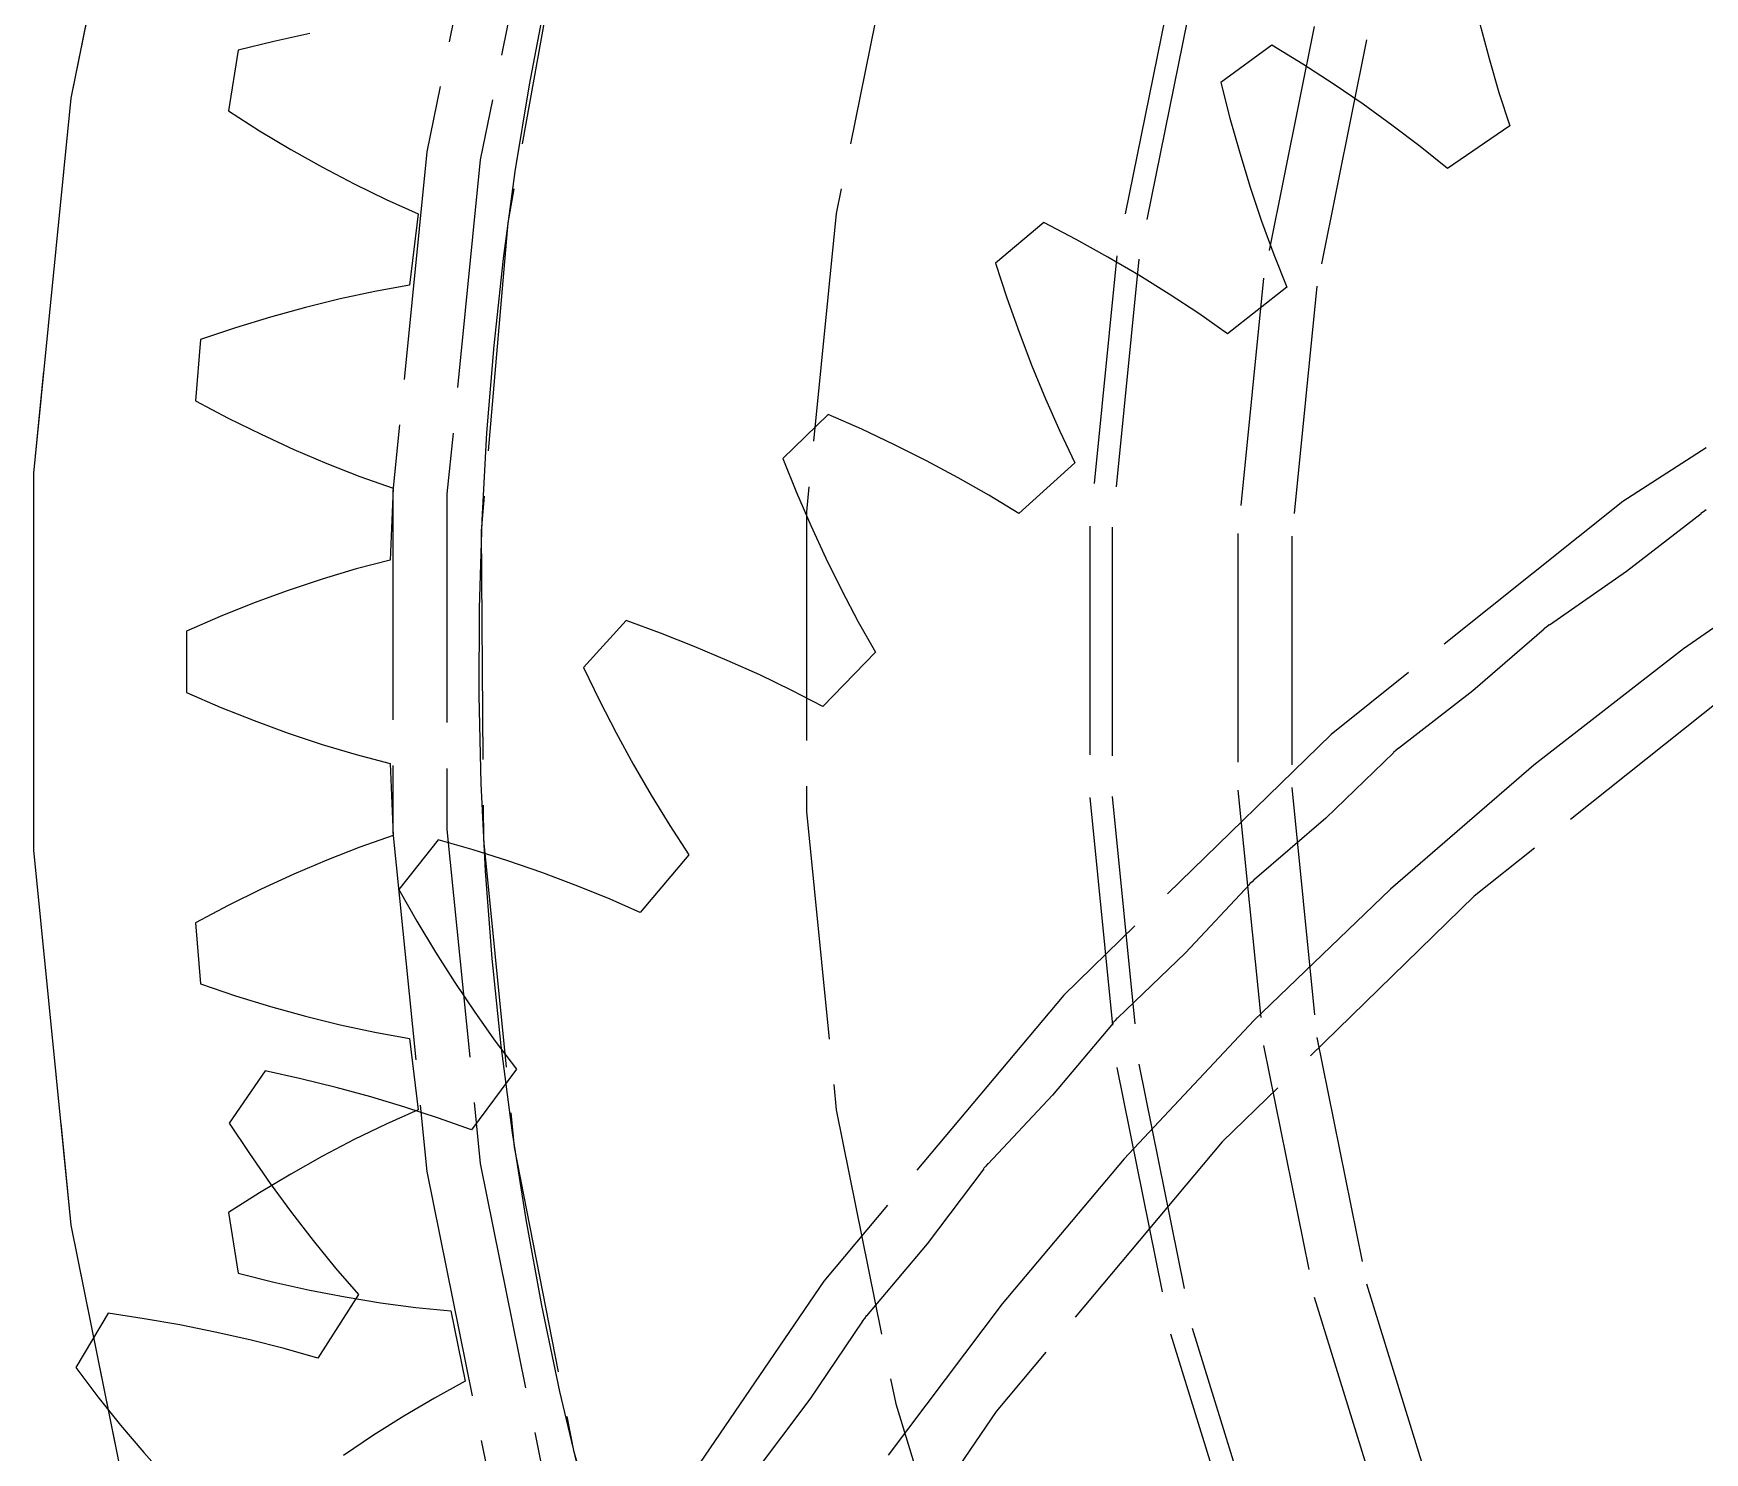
# Model space of a CAD drawing. Header units: millimetres. Extents: x -9 to 243, y -53 to 196.
# Drawn here: x 4.28 to 13.56, y 141.31 to 149.19 of the extents above; entities that cross this region are included whole.
import ezdxf

# ---------------------------------------------------------------- set-up
doc = ezdxf.new("R2010")
doc.units = ezdxf.units.MM
doc.linetypes.add('DASHED', pattern=[1.524, 1.27, -0.254])
doc.layers.add('HIDDEN', color=8, linetype='DASHED')
doc.layers.add('VISIBLE', color=7, linetype='CONTINUOUS')

msp = doc.modelspace()

# ---------------------------------------------------------------- linework, layer by layer
at = {"layer": 'HIDDEN'}
for points in [[(14.75, 163.88653), (12.99138, 162.7507), (11.3546, 161.44541), (9.85591, 159.98363), (8.51022, 158.37989), (7.33089, 156.65014), (6.32965, 154.81156), (5.51645, 152.88242), (4.89938, 150.88191), (4.48455, 148.82989), (4.2761, 146.74676), (4.2761, 144.65324), (4.48455, 142.57011), (4.89938, 140.51809), (5.51645, 138.51758), (6.32965, 136.58844), (7.33089, 134.74986), (8.51022, 133.02011), (9.85591, 131.41637), (11.3546, 129.95459), (12.99138, 128.6493), (14.75, 127.51347)], [(14.75, 163.88653), (12.99138, 162.7507), (11.3546, 161.44541), (9.85591, 159.98363), (8.51022, 158.37989), (7.33089, 156.65014), (6.32965, 154.81156), (5.51645, 152.88242), (4.89938, 150.88191), (4.48455, 148.82989), (4.2761, 146.74676), (4.2761, 144.65324), (4.48455, 142.57011), (4.89938, 140.51809), (5.51645, 138.51758), (6.32965, 136.58844), (7.33089, 134.74986), (8.51022, 133.02011), (9.85591, 131.41637), (11.3546, 129.95459), (12.99138, 128.6493), (14.75, 127.51347)], [(14.75, 163.88653), (12.99138, 162.7507), (11.3546, 161.44541), (9.85591, 159.98363), (8.51022, 158.37989), (7.33089, 156.65014), (6.32965, 154.81156), (5.51645, 152.88242), (4.89938, 150.88191), (4.48455, 148.82989), (4.2761, 146.74676), (4.2761, 144.65324), (4.48455, 142.57011), (4.89938, 140.51809), (5.51645, 138.51758), (6.32965, 136.58844), (7.33089, 134.74986), (8.51022, 133.02011), (9.85591, 131.41637), (11.3546, 129.95459), (12.99138, 128.6493), (14.75, 127.51347)], [(14.75, 163.88653), (12.99138, 162.7507), (11.3546, 161.44541), (9.85591, 159.98363), (8.51022, 158.37989), (7.33089, 156.65014), (6.32965, 154.81156), (5.51645, 152.88242), (4.89938, 150.88191), (4.48455, 148.82989), (4.2761, 146.74676), (4.2761, 144.65324), (4.48455, 142.57011), (4.89938, 140.51809), (5.51645, 138.51758), (6.32965, 136.58844), (7.33089, 134.74986), (8.51022, 133.02011), (9.85591, 131.41637), (11.3546, 129.95459), (12.99138, 128.6493), (14.75, 127.51347)], [(14.75, 163.88653), (12.99138, 162.7507), (11.3546, 161.44541), (9.85591, 159.98363), (8.51022, 158.37989), (7.33089, 156.65014), (6.32965, 154.81156), (5.51645, 152.88242), (4.89938, 150.88191), (4.48455, 148.82989), (4.2761, 146.74676), (4.2761, 144.65324), (4.48455, 142.57011), (4.89938, 140.51809), (5.51645, 138.51758), (6.32965, 136.58844), (7.33089, 134.74986), (8.51022, 133.02011), (9.85591, 131.41637), (11.3546, 129.95459), (12.99138, 128.6493), (14.75, 127.51347)], [(14.15887, 161.12682), (12.67797, 159.94584), (11.32201, 158.62328), (10.10448, 157.17228), (9.03747, 155.60727), (8.13159, 153.94379), (7.39584, 152.19838), (6.83753, 150.38839), (6.46221, 148.5318), (6.27362, 146.64707), (6.27362, 144.75293), (6.46221, 142.8682), (6.83753, 141.01161), (7.39584, 139.20162), (8.13159, 137.45621), (9.03747, 135.79273), (10.10448, 134.22772), (11.32201, 132.77672), (12.67797, 131.45416), (14.15887, 130.27318)], [(14.15887, 161.12682), (12.67797, 159.94584), (11.32201, 158.62328), (10.10448, 157.17228), (9.03747, 155.60727), (8.13159, 153.94379), (7.39584, 152.19838), (6.83753, 150.38839), (6.46221, 148.5318), (6.27362, 146.64707), (6.27362, 144.75293), (6.46221, 142.8682), (6.83753, 141.01161), (7.39584, 139.20162), (8.13159, 137.45621), (9.03747, 135.79273), (10.10448, 134.22772), (11.32201, 132.77672), (12.67797, 131.45416), (14.15887, 130.27318)], [(14.75379, 160.93416), (13.38704, 159.89578), (12.1224, 158.73519), (10.97078, 157.46239), (9.94208, 156.08833), (9.04515, 154.62485), (8.28773, 153.08453), (7.67632, 151.48065), (7.2162, 149.827), (6.91133, 148.13783), (6.76432, 146.42767), (6.77644, 144.71125), (6.9476, 143.00333), (7.27631, 141.31864), (7.75974, 139.67165), (8.39375, 138.07657), (9.17286, 136.54711), (10.09037, 135.09644), (11.13838, 133.73705), (12.30787, 132.48065), (13.58877, 131.33805)], [(14.33399, 160.88324), (12.87647, 159.72091), (11.54193, 158.41923), (10.34362, 156.99114), (9.29346, 155.45084), (8.40188, 153.81363), (7.67775, 152.09578), (7.12825, 150.31436), (6.75886, 148.48709), (6.57325, 146.63212), (6.57325, 144.76788), (6.75886, 142.91291), (7.12825, 141.08564), (7.67775, 139.30422), (8.40188, 137.58637), (9.29346, 135.94916), (10.34362, 134.40886), (11.54193, 132.98077), (12.87647, 131.67909), (14.33399, 130.51676)], [(14.33399, 160.88324), (12.87647, 159.72091), (11.54193, 158.41923), (10.34362, 156.99114), (9.29346, 155.45084), (8.40188, 153.81363), (7.67775, 152.09578), (7.12825, 150.31436), (6.75886, 148.48709), (6.57325, 146.63212), (6.57325, 144.76788), (6.75886, 142.91291), (7.12825, 141.08564), (7.67775, 139.30422), (8.40188, 137.58637), (9.29346, 135.94916), (10.34362, 134.40886), (11.54193, 132.98077), (12.87647, 131.67909), (14.33399, 130.51676)], [(14.33399, 160.88324), (12.87647, 159.72091), (11.54193, 158.41923), (10.34362, 156.99114), (9.29346, 155.45084), (8.40188, 153.81363), (7.67775, 152.09578), (7.12825, 150.31436), (6.75886, 148.48709), (6.57325, 146.63212), (6.57325, 144.76788), (6.75886, 142.91291), (7.12825, 141.08564), (7.67775, 139.30422), (8.40188, 137.58637), (9.29346, 135.94916), (10.34362, 134.40886), (11.54193, 132.98077), (12.87647, 131.67909), (14.33399, 130.51676)], [(14.33399, 160.88324), (12.87647, 159.72091), (11.54193, 158.41923), (10.34362, 156.99114), (9.29346, 155.45084), (8.40188, 153.81363), (7.67775, 152.09578), (7.12825, 150.31436), (6.75886, 148.48709), (6.57325, 146.63212), (6.57325, 144.76788), (6.75886, 142.91291), (7.12825, 141.08564), (7.67775, 139.30422), (8.40188, 137.58637), (9.29346, 135.94916), (10.34362, 134.40886), (11.54193, 132.98077), (12.87647, 131.67909), (14.33399, 130.51676)], [(14.19985, 158.22135), (13.00803, 157.05888), (11.93789, 155.78353), (11.00004, 154.40797), (10.20382, 152.94586), (9.55713, 151.41174), (9.06641, 149.82085), (8.73653, 148.18901), (8.57076, 146.53243), (8.57076, 144.86757), (8.73653, 143.21099), (9.06641, 141.57915), (9.55713, 139.98826), (10.20382, 138.45414), (11.00004, 136.99203), (11.93789, 135.61647), (13.00803, 134.34112), (14.19985, 133.17865)], [(14.19985, 158.22135), (13.00803, 157.05888), (11.93789, 155.78353), (11.00004, 154.40797), (10.20382, 152.94586), (9.55713, 151.41174), (9.06641, 149.82085), (8.73653, 148.18901), (8.57076, 146.53243), (8.57076, 144.86757), (8.73653, 143.21099), (9.06641, 141.57915), (9.55713, 139.98826), (10.20382, 138.45414), (11.00004, 136.99203), (11.93789, 135.61647), (13.00803, 134.34112), (14.19985, 133.17865)], [(14.19985, 158.22135), (13.00803, 157.05888), (11.93789, 155.78353), (11.00004, 154.40797), (10.20382, 152.94586), (9.55713, 151.41174), (9.06641, 149.82085), (8.73653, 148.18901), (8.57076, 146.53243), (8.57076, 144.86757), (8.73653, 143.21099), (9.06641, 141.57915), (9.55713, 139.98826), (10.20382, 138.45414), (11.00004, 136.99203), (11.93789, 135.61647), (13.00803, 134.34112), (14.19985, 133.17865)], [(14.19985, 158.22135), (13.00803, 157.05888), (11.93789, 155.78353), (11.00004, 154.40797), (10.20382, 152.94586), (9.55713, 151.41174), (9.06641, 149.82085), (8.73653, 148.18901), (8.57076, 146.53243), (8.57076, 144.86757), (8.73653, 143.21099), (9.06641, 141.57915), (9.55713, 139.98826), (10.20382, 138.45414), (11.00004, 136.99203), (11.93789, 135.61647), (13.00803, 134.34112), (14.19985, 133.17865)], [(14.16313, 155.98711), (13.19396, 154.8321), (12.3446, 153.58632), (11.62351, 152.26217), (11.03784, 150.8728), (10.59342, 149.43202), (10.29466, 147.95415), (10.14454, 146.45388), (10.14454, 144.94612), (10.29466, 143.44585), (10.59342, 141.96798), (11.03784, 140.5272), (11.62351, 139.13783), (12.3446, 137.81368), (13.19396, 136.5679), (14.16313, 135.41289)], [(14.25422, 155.90259), (13.29301, 154.75707), (12.45064, 153.52153), (11.73547, 152.20826), (11.15461, 150.8303), (10.71384, 149.40136), (10.41754, 147.93563), (10.26865, 146.44769), (10.26865, 144.95231), (10.41754, 143.46437), (10.71384, 141.99864), (11.15461, 140.5697), (11.73547, 139.19174), (12.45064, 137.87847), (13.29301, 136.64293), (14.25422, 135.49741)], [(13.85101, 154.3344), (13.04794, 153.15652), (12.36615, 151.90454), (11.8124, 150.59089), (11.39219, 149.22863), (11.10972, 147.8313), (10.96778, 146.4128), (10.96778, 144.9872), (11.10972, 143.5687), (11.39219, 142.17137), (11.8124, 140.80911), (12.36615, 139.49546), (13.04794, 138.24348), (13.85101, 137.0656)], [(13.85101, 154.3344), (13.04794, 153.15652), (12.36615, 151.90454), (11.8124, 150.59089), (11.39219, 149.22863), (11.10972, 147.8313), (10.96778, 146.4128), (10.96778, 144.9872), (11.10972, 143.5687), (11.39219, 142.17137), (11.8124, 140.80911), (12.36615, 139.49546), (13.04794, 138.24348), (13.85101, 137.0656)], [(14.09014, 154.15326), (13.30393, 153.00009), (12.63644, 151.77437), (12.0943, 150.48828), (11.68292, 149.1546), (11.40637, 147.78659), (11.2674, 146.39784), (11.2674, 145.00216), (11.40637, 143.61341), (11.68292, 142.2454), (12.0943, 140.91172), (12.63644, 139.62563), (13.30393, 138.39991), (14.09014, 137.24674)], [(14.09014, 154.15326), (13.30393, 153.00009), (12.63644, 151.77437), (12.0943, 150.48828), (11.68292, 149.1546), (11.40637, 147.78659), (11.2674, 146.39784), (11.2674, 145.00216), (11.40637, 143.61341), (11.68292, 142.2454), (12.0943, 140.91172), (12.63644, 139.62563), (13.30393, 138.39991), (14.09014, 137.24674)], [(7.12017, 149.38231), (7.02953, 148.90379), (6.9515, 148.42306), (6.88616, 147.94043), (6.83355, 147.45625), (6.7937, 146.97086), (6.76664, 146.48458), (6.7524, 145.99776), (6.75097, 145.51074), (6.76236, 145.02385), (6.78657, 144.53742), (6.82357, 144.0518), (6.87334, 143.56732), (6.93585, 143.08432), (7.01105, 142.60313), (7.09889, 142.12409), (7.19931, 141.64753), (7.31224, 141.17378)], [(12.31241, 149.24316), (12.36261, 149.05142)], [(12.31241, 149.24316), (12.36261, 149.05142)], [(5.61258, 149.14612), (5.4137, 149.09658)], [(5.61258, 149.14612), (5.4137, 149.09658)], [(5.81081, 149.19007), (5.61258, 149.14612)], [(5.81081, 149.19007), (5.61258, 149.14612)], [(11.15555, 149.12541), (10.87259, 148.91692)], [(11.15555, 149.12541), (10.87259, 148.91692)], [(11.32841, 149.01902), (11.15555, 149.12541)], [(11.32841, 149.01902), (11.15555, 149.12541)], [(5.4137, 149.09658), (5.35896, 148.75975)], [(5.4137, 149.09658), (5.35896, 148.75975)], [(11.49748, 148.9096), (11.32841, 149.01902)], [(11.49748, 148.9096), (11.32841, 149.01902)], [(12.36261, 149.05142), (12.41755, 148.86265)], [(12.36261, 149.05142), (12.41755, 148.86265)], [(10.87259, 148.91692), (10.92298, 148.7203)], [(10.87259, 148.91692), (10.92298, 148.7203)], [(11.66257, 148.79707), (11.49748, 148.9096)], [(11.66257, 148.79707), (11.49748, 148.9096)], [(12.41755, 148.86265), (12.47754, 148.67709)], [(12.41755, 148.86265), (12.47754, 148.67709)], [(5.35896, 148.75975), (5.53192, 148.64977)], [(5.35896, 148.75975), (5.53192, 148.64977)], [(11.82346, 148.68132), (11.66257, 148.79707)], [(11.82346, 148.68132), (11.66257, 148.79707)], [(5.53192, 148.64977), (5.70603, 148.54531)], [(5.53192, 148.64977), (5.70603, 148.54531)], [(10.92298, 148.7203), (10.9774, 148.5264)], [(10.92298, 148.7203), (10.9774, 148.5264)], [(11.97987, 148.5622), (11.82346, 148.68132)], [(11.97987, 148.5622), (11.82346, 148.68132)], [(12.47754, 148.67709), (12.13147, 148.43952)], [(12.47754, 148.67709), (12.13147, 148.43952)], [(12.13147, 148.43952), (11.97987, 148.5622)], [(12.13147, 148.43952), (11.97987, 148.5622)], [(5.70603, 148.54531), (5.88127, 148.44661)], [(5.70603, 148.54531), (5.88127, 148.44661)], [(10.9774, 148.5264), (11.03596, 148.33539)], [(10.9774, 148.5264), (11.03596, 148.33539)], [(5.88127, 148.44661), (6.05763, 148.35398)], [(5.88127, 148.44661), (6.05763, 148.35398)], [(6.05763, 148.35398), (6.23509, 148.26779)], [(6.05763, 148.35398), (6.23509, 148.26779)], [(6.23509, 148.26779), (6.41368, 148.18857)], [(6.23509, 148.26779), (6.41368, 148.18857)], [(11.03596, 148.33539), (11.09885, 148.14743)], [(11.03596, 148.33539), (11.09885, 148.14743)], [(6.41368, 148.18857), (6.36547, 147.79157)], [(6.41368, 148.18857), (6.36547, 147.79157)], [(9.88955, 148.14062), (9.62115, 147.9137)], [(9.88955, 148.14062), (9.62115, 147.9137)], [(10.06913, 148.04602), (9.88955, 148.14062)], [(10.06913, 148.04602), (9.88955, 148.14062)], [(11.09885, 148.14743), (11.16628, 147.96274)], [(11.09885, 148.14743), (11.16628, 147.96274)], [(10.24513, 147.94814), (10.06913, 148.04602)], [(10.24513, 147.94814), (10.06913, 148.04602)], [(9.62115, 147.9137), (9.68456, 147.72088)], [(9.62115, 147.9137), (9.68456, 147.72088)], [(10.41737, 147.84688), (10.24513, 147.94814)], [(10.41737, 147.84688), (10.24513, 147.94814)], [(11.16628, 147.96274), (11.23854, 147.78161)], [(11.16628, 147.96274), (11.23854, 147.78161)], [(10.58563, 147.74214), (10.41737, 147.84688)], [(10.58563, 147.74214), (10.41737, 147.84688)], [(14.84897, 147.71512), (13.10693, 146.58999), (11.48557, 145.297), (10.00101, 143.849), (8.668, 142.26038), (7.49979, 140.54693), (6.50799, 138.72568), (5.70245, 136.81473), (5.09119, 134.83306), (4.68027, 132.80039), (4.47379, 130.7369), (4.47379, 128.6631), (4.68027, 126.59961), (5.09119, 124.56694)], [(14.84897, 147.71512), (13.10693, 146.58999), (11.48557, 145.297), (10.00101, 143.849), (8.668, 142.26038), (7.49979, 140.54693), (6.50799, 138.72568), (5.70245, 136.81473), (5.09119, 134.83306), (4.68027, 132.80039), (4.47379, 130.7369), (4.47379, 128.6631), (4.68027, 126.59961), (5.09119, 124.56694)], [(5.98019, 147.71618), (5.78679, 147.66844)], [(5.98019, 147.71618), (5.78679, 147.66844)], [(6.17312, 147.75739), (5.98019, 147.71618)], [(6.17312, 147.75739), (5.98019, 147.71618)], [(6.36547, 147.79157), (6.17312, 147.75739)], [(6.36547, 147.79157), (6.17312, 147.75739)], [(9.68456, 147.72088), (9.7518, 147.53106)], [(9.68456, 147.72088), (9.7518, 147.53106)], [(10.74965, 147.63373), (10.58563, 147.74214)], [(10.74965, 147.63373), (10.58563, 147.74214)], [(11.23854, 147.78161), (10.9091, 147.52145)], [(11.23854, 147.78161), (10.9091, 147.52145)], [(5.78679, 147.66844), (5.59302, 147.61455)], [(5.78679, 147.66844), (5.59302, 147.61455)], [(10.9091, 147.52145), (10.74965, 147.63373)], [(10.9091, 147.52145), (10.74965, 147.63373)], [(5.39896, 147.55479), (5.20471, 147.4894)], [(5.39896, 147.55479), (5.20471, 147.4894)], [(5.59302, 147.61455), (5.39896, 147.55479)], [(5.59302, 147.61455), (5.39896, 147.55479)], [(9.7518, 147.53106), (9.823, 147.34438)], [(9.7518, 147.53106), (9.823, 147.34438)], [(5.20471, 147.4894), (5.17725, 147.14926)], [(5.20471, 147.4894), (5.17725, 147.14926)], [(9.823, 147.34438), (9.8983, 147.16104)], [(9.823, 147.34438), (9.8983, 147.16104)], [(9.8983, 147.16104), (9.97791, 146.98127)], [(9.8983, 147.16104), (9.97791, 146.98127)], [(5.17725, 147.14926), (5.3585, 147.05356)], [(5.17725, 147.14926), (5.3585, 147.05356)], [(8.69215, 147.07348), (8.43951, 146.82914)], [(8.69215, 147.07348), (8.43951, 146.82914)], [(8.87765, 146.99108), (8.69215, 147.07348)], [(8.87765, 146.99108), (8.69215, 147.07348)], [(5.3585, 147.05356), (5.54045, 146.96345)], [(5.3585, 147.05356), (5.54045, 146.96345)], [(9.0598, 146.90517), (8.87765, 146.99108)], [(9.0598, 146.90517), (8.87765, 146.99108)], [(9.97791, 146.98127), (10.06211, 146.80537)], [(9.97791, 146.98127), (10.06211, 146.80537)], [(5.54045, 146.96345), (5.72307, 146.87917)], [(5.54045, 146.96345), (5.72307, 146.87917)], [(5.72307, 146.87917), (5.90631, 146.80103)], [(5.72307, 146.87917), (5.90631, 146.80103)], [(9.23841, 146.81565), (9.0598, 146.90517)], [(9.23841, 146.81565), (9.0598, 146.90517)], [(5.90631, 146.80103), (6.09013, 146.7294)], [(5.90631, 146.80103), (6.09013, 146.7294)], [(8.43951, 146.82914), (8.51566, 146.64098)], [(8.43951, 146.82914), (8.51566, 146.64098)], [(9.41329, 146.72237), (9.23841, 146.81565)], [(9.41329, 146.72237), (9.23841, 146.81565)], [(10.06211, 146.80537), (9.75078, 146.52379)], [(10.06211, 146.80537), (9.75078, 146.52379)], [(6.09013, 146.7294), (6.27451, 146.66481)], [(6.09013, 146.7294), (6.27451, 146.66481)], [(9.58419, 146.62517), (9.41329, 146.72237)], [(9.58419, 146.62517), (9.41329, 146.72237)], [(6.27451, 146.66481), (6.25841, 146.26522)], [(6.27451, 146.66481), (6.25841, 146.26522)], [(8.51566, 146.64098), (8.59543, 146.45607)], [(8.51566, 146.64098), (8.59543, 146.45607)], [(9.75078, 146.52379), (9.58419, 146.62517)], [(9.75078, 146.52379), (9.58419, 146.62517)], [(13.54038, 146.52215), (13.12729, 146.20155)], [(13.54038, 146.52215), (13.12729, 146.20155)], [(13.55488, 146.5334), (13.53936, 146.52379)], [(13.55488, 146.5334), (13.53936, 146.52379)], [(13.54038, 146.52215), (13.53936, 146.52379)], [(13.54038, 146.52215), (13.53936, 146.52379)], [(13.56929, 146.54459), (13.55488, 146.5334)], [(13.56929, 146.54459), (13.55488, 146.5334)], [(8.59543, 146.45607), (8.67894, 146.27457)], [(8.59543, 146.45607), (8.67894, 146.27457)], [(14.3078, 146.3723), (13.44316, 145.77158)], [(14.3078, 146.3723), (13.44316, 145.77158)], [(6.25841, 146.26522), (6.06943, 146.21567)], [(6.25841, 146.26522), (6.06943, 146.21567)], [(8.67894, 146.27457), (8.76632, 146.09667)], [(8.67894, 146.27457), (8.76632, 146.09667)], [(5.88044, 146.15906), (5.69151, 146.09592)], [(5.88044, 146.15906), (5.69151, 146.09592)], [(6.06943, 146.21567), (5.88044, 146.15906)], [(6.06943, 146.21567), (5.88044, 146.15906)], [(13.12729, 146.20155), (12.69786, 145.9032)], [(13.12729, 146.20155), (12.69786, 145.9032)], [(5.69151, 146.09592), (5.5027, 146.02661)], [(5.69151, 146.09592), (5.5027, 146.02661)], [(8.76632, 146.09667), (8.85776, 145.92262)], [(8.76632, 146.09667), (8.85776, 145.92262)], [(5.31409, 145.95143), (5.12572, 145.87062)], [(5.31409, 145.95143), (5.12572, 145.87062)], [(5.5027, 146.02661), (5.31409, 145.95143)], [(5.5027, 146.02661), (5.31409, 145.95143)], [(5.12572, 145.87062), (5.12572, 145.52938)], [(5.12572, 145.87062), (5.12572, 145.52938)], [(7.56871, 145.92874), (7.33295, 145.66807)], [(7.56871, 145.92874), (7.33295, 145.66807)], [(7.7593, 145.85891), (7.56871, 145.92874)], [(7.7593, 145.85891), (7.56871, 145.92874)], [(7.94677, 145.78537), (7.7593, 145.85891)], [(7.94677, 145.78537), (7.7593, 145.85891)], [(8.85776, 145.92262), (8.95351, 145.75273)], [(8.85776, 145.92262), (8.95351, 145.75273)], [(12.6689, 145.88073), (12.27331, 145.53877)], [(12.6689, 145.88073), (12.27331, 145.53877)], [(12.68279, 145.89273), (12.6678, 145.88231)], [(12.68279, 145.89273), (12.6678, 145.88231)], [(12.6689, 145.88073), (12.6678, 145.88231)], [(12.6689, 145.88073), (12.6678, 145.88231)], [(12.69659, 145.90466), (12.68279, 145.89273)], [(12.69659, 145.90466), (12.68279, 145.89273)], [(12.69786, 145.9032), (12.69659, 145.90466)], [(12.69786, 145.9032), (12.69659, 145.90466)], [(8.13097, 145.70797), (7.94677, 145.78537)], [(8.13097, 145.70797), (7.94677, 145.78537)], [(13.44316, 145.77158), (12.61143, 145.12608)], [(13.44316, 145.77158), (12.61143, 145.12608)], [(7.33295, 145.66807), (7.42149, 145.48542)], [(7.33295, 145.66807), (7.42149, 145.48542)], [(8.31169, 145.62658), (8.13097, 145.70797)], [(8.31169, 145.62658), (8.13097, 145.70797)], [(8.95351, 145.75273), (8.66169, 145.45099)], [(8.95351, 145.75273), (8.66169, 145.45099)], [(13.80742, 145.61566), (12.27959, 144.39726), (10.88067, 143.03279), (9.62456, 141.53581), (8.52373, 139.92121), (7.58915, 138.20502), (6.83008, 136.4043), (6.25408, 134.53696), (5.86687, 132.62154), (5.6723, 130.67708), (5.6723, 128.72292), (5.86687, 126.77846), (6.25408, 124.86304), (6.83008, 122.9957)], [(13.80742, 145.61566), (12.27959, 144.39726), (10.88067, 143.03279), (9.62456, 141.53581), (8.52373, 139.92121), (7.58915, 138.20502), (6.83008, 136.4043), (6.25408, 134.53696), (5.86687, 132.62154), (5.6723, 130.67708), (5.6723, 128.72292), (5.86687, 126.77846), (6.25408, 124.86304), (6.83008, 122.9957)], [(8.4887, 145.54101), (8.31169, 145.62658)], [(8.4887, 145.54101), (8.31169, 145.62658)], [(5.12572, 145.52938), (5.31409, 145.44857)], [(5.12572, 145.52938), (5.31409, 145.44857)], [(7.42149, 145.48542), (7.51344, 145.30625)], [(7.42149, 145.48542), (7.51344, 145.30625)], [(8.66169, 145.45099), (8.4887, 145.54101)], [(8.66169, 145.45099), (8.4887, 145.54101)], [(12.27331, 145.53877), (11.86022, 145.21817)], [(12.27331, 145.53877), (11.86022, 145.21817)], [(5.31409, 145.44857), (5.5027, 145.37339)], [(5.31409, 145.44857), (5.5027, 145.37339)], [(5.5027, 145.37339), (5.69151, 145.30408)], [(5.5027, 145.37339), (5.69151, 145.30408)], [(5.69151, 145.30408), (5.88044, 145.24094)], [(5.69151, 145.30408), (5.88044, 145.24094)], [(7.51344, 145.30625), (7.60888, 145.13073)], [(7.51344, 145.30625), (7.60888, 145.13073)], [(5.88044, 145.24094), (6.06943, 145.18433)], [(5.88044, 145.24094), (6.06943, 145.18433)], [(11.84572, 145.20692), (11.83131, 145.19573)], [(11.84572, 145.20692), (11.83131, 145.19573)], [(11.85888, 145.21957), (11.84572, 145.20692)], [(11.85888, 145.21957), (11.84572, 145.20692)], [(11.86022, 145.21817), (11.85888, 145.21957)], [(11.86022, 145.21817), (11.85888, 145.21957)], [(6.06943, 145.18433), (6.25841, 145.13478)], [(6.06943, 145.18433), (6.25841, 145.13478)], [(6.25841, 145.13478), (6.27451, 144.73519)], [(6.25841, 145.13478), (6.27451, 144.73519)], [(7.60888, 145.13073), (7.70795, 144.95906)], [(7.60888, 145.13073), (7.70795, 144.95906)], [(11.83249, 145.1942), (11.4555, 144.83185)], [(11.83249, 145.1942), (11.4555, 144.83185)], [(12.61143, 145.12608), (11.81493, 144.43757)], [(12.61143, 145.12608), (11.81493, 144.43757)], [(11.83249, 145.1942), (11.83131, 145.19573)], [(11.83249, 145.1942), (11.83131, 145.19573)], [(7.70795, 144.95906), (7.81081, 144.79151)], [(7.70795, 144.95906), (7.81081, 144.79151)], [(11.4555, 144.83185), (11.0599, 144.4899)], [(11.4555, 144.83185), (11.0599, 144.4899)], [(7.81081, 144.79151), (7.9177, 144.6284)], [(7.81081, 144.79151), (7.9177, 144.6284)], [(6.09013, 144.6706), (5.90631, 144.59897)], [(6.09013, 144.6706), (5.90631, 144.59897)], [(6.27451, 144.73519), (6.09013, 144.6706)], [(6.27451, 144.73519), (6.09013, 144.6706)], [(6.52423, 144.71151), (6.30641, 144.43568)], [(6.52423, 144.71151), (6.30641, 144.43568)], [(6.71906, 144.65458), (6.52423, 144.71151)], [(6.71906, 144.65458), (6.52423, 144.71151)], [(6.91103, 144.59372), (6.71906, 144.65458)], [(6.91103, 144.59372), (6.71906, 144.65458)], [(5.90631, 144.59897), (5.72307, 144.52083)], [(5.90631, 144.59897), (5.72307, 144.52083)], [(7.09998, 144.5288), (6.91103, 144.59372)], [(7.09998, 144.5288), (6.91103, 144.59372)], [(7.9177, 144.6284), (7.64668, 144.30783)], [(7.9177, 144.6284), (7.64668, 144.30783)], [(5.72307, 144.52083), (5.54045, 144.43655)], [(5.72307, 144.52083), (5.54045, 144.43655)], [(7.28574, 144.45966), (7.09998, 144.5288)], [(7.28574, 144.45966), (7.09998, 144.5288)], [(11.03348, 144.4645), (10.67613, 144.08275)], [(11.03348, 144.4645), (10.67613, 144.08275)], [(11.04602, 144.4779), (11.03221, 144.46596)], [(11.04602, 144.4779), (11.03221, 144.46596)], [(11.03348, 144.4645), (11.03221, 144.46596)], [(11.03348, 144.4645), (11.03221, 144.46596)], [(11.05849, 144.49122), (11.04602, 144.4779)], [(11.05849, 144.49122), (11.04602, 144.4779)], [(11.0599, 144.4899), (11.05849, 144.49122)], [(11.0599, 144.4899), (11.05849, 144.49122)], [(5.54045, 144.43655), (5.3585, 144.34644)], [(5.54045, 144.43655), (5.3585, 144.34644)], [(6.30641, 144.43568), (6.40696, 144.25936)], [(6.30641, 144.43568), (6.40696, 144.25936)], [(7.46806, 144.3861), (7.28574, 144.45966)], [(7.46806, 144.3861), (7.28574, 144.45966)], [(7.64668, 144.30783), (7.46806, 144.3861)], [(7.64668, 144.30783), (7.46806, 144.3861)], [(11.81493, 144.43757), (11.05587, 143.708)], [(11.81493, 144.43757), (11.05587, 143.708)], [(5.3585, 144.34644), (5.17725, 144.25074)], [(5.3585, 144.34644), (5.17725, 144.25074)], [(5.17725, 144.25074), (5.20471, 143.9106)], [(5.17725, 144.25074), (5.20471, 143.9106)], [(6.40696, 144.25936), (6.51067, 144.08673)], [(6.40696, 144.25936), (6.51067, 144.08673)], [(6.51067, 144.08673), (6.61762, 143.91797)], [(6.51067, 144.08673), (6.61762, 143.91797)], [(10.67613, 144.08275), (10.29914, 143.7204)], [(10.67613, 144.08275), (10.29914, 143.7204)], [(5.20471, 143.9106), (5.39896, 143.84521)], [(5.20471, 143.9106), (5.39896, 143.84521)], [(6.61762, 143.91797), (6.72793, 143.75331)], [(6.61762, 143.91797), (6.72793, 143.75331)], [(5.39896, 143.84521), (5.59302, 143.78545)], [(5.39896, 143.84521), (5.59302, 143.78545)], [(5.59302, 143.78545), (5.78679, 143.73156)], [(5.59302, 143.78545), (5.78679, 143.73156)], [(5.78679, 143.73156), (5.98019, 143.68382)], [(5.78679, 143.73156), (5.98019, 143.68382)], [(6.72793, 143.75331), (6.84175, 143.593)], [(6.72793, 143.75331), (6.84175, 143.593)], [(10.29766, 143.72164), (10.28591, 143.70768)], [(10.29766, 143.72164), (10.28591, 143.70768)], [(10.29914, 143.7204), (10.29766, 143.72164)], [(10.29914, 143.7204), (10.29766, 143.72164)], [(5.98019, 143.68382), (6.17312, 143.64261)], [(5.98019, 143.68382), (6.17312, 143.64261)], [(6.17312, 143.64261), (6.36547, 143.60843)], [(6.17312, 143.64261), (6.36547, 143.60843)], [(10.27409, 143.69364), (9.93739, 143.29357)], [(10.27409, 143.69364), (9.93739, 143.29357)], [(10.28591, 143.70768), (10.27275, 143.69504)], [(10.28591, 143.70768), (10.27275, 143.69504)], [(10.27409, 143.69364), (10.27275, 143.69504)], [(10.27409, 143.69364), (10.27275, 143.69504)], [(11.05587, 143.708), (10.33637, 142.93937)], [(11.05587, 143.708), (10.33637, 142.93937)], [(6.36547, 143.60843), (6.41368, 143.21143)], [(6.36547, 143.60843), (6.41368, 143.21143)], [(6.84175, 143.593), (6.9593, 143.43739)], [(6.84175, 143.593), (6.9593, 143.43739)], [(5.56339, 143.42725), (5.36448, 143.13748)], [(5.56339, 143.42725), (5.36448, 143.13748)], [(5.76159, 143.38345), (5.56339, 143.42725)], [(5.76159, 143.38345), (5.56339, 143.42725)], [(5.95719, 143.33555), (5.76159, 143.38345)], [(5.95719, 143.33555), (5.76159, 143.38345)], [(6.9593, 143.43739), (6.7103, 143.09944)], [(6.9593, 143.43739), (6.7103, 143.09944)], [(6.15006, 143.2834), (5.95719, 143.33555)], [(6.15006, 143.2834), (5.95719, 143.33555)], [(6.34001, 143.22682), (6.15006, 143.2834)], [(6.34001, 143.22682), (6.15006, 143.2834)], [(9.93739, 143.29357), (9.58004, 142.91182)], [(9.93739, 143.29357), (9.58004, 142.91182)], [(6.41368, 143.21143), (6.23509, 143.13221)], [(6.41368, 143.21143), (6.23509, 143.13221)], [(6.52685, 143.16561), (6.34001, 143.22682)], [(6.52685, 143.16561), (6.34001, 143.22682)], [(6.7103, 143.09944), (6.52685, 143.16561)], [(6.7103, 143.09944), (6.52685, 143.16561)], [(5.36448, 143.13748), (5.47658, 142.96827)], [(5.36448, 143.13748), (5.47658, 142.96827)], [(6.23509, 143.13221), (6.05763, 143.04602)], [(6.23509, 143.13221), (6.05763, 143.04602)], [(6.05763, 143.04602), (5.88127, 142.95339)], [(6.05763, 143.04602), (5.88127, 142.95339)], [(5.47658, 142.96827), (5.59158, 142.80295)], [(5.47658, 142.96827), (5.59158, 142.80295)], [(5.88127, 142.95339), (5.70603, 142.85469)], [(5.88127, 142.95339), (5.70603, 142.85469)], [(9.55644, 142.88378), (9.24132, 142.4665)], [(9.55644, 142.88378), (9.24132, 142.4665)], [(9.5675, 142.89842), (9.55503, 142.8851)], [(9.5675, 142.89842), (9.55503, 142.8851)], [(9.55644, 142.88378), (9.55503, 142.8851)], [(9.55644, 142.88378), (9.55503, 142.8851)], [(9.5785, 142.91299), (9.5675, 142.89842)], [(9.5785, 142.91299), (9.5675, 142.89842)], [(9.58004, 142.91182), (9.5785, 142.91299)], [(9.58004, 142.91182), (9.5785, 142.91299)], [(10.33637, 142.93937), (9.65844, 142.13385)], [(10.33637, 142.93937), (9.65844, 142.13385)], [(5.70603, 142.85469), (5.53192, 142.75023)], [(5.70603, 142.85469), (5.53192, 142.75023)], [(5.59158, 142.80295), (5.70957, 142.64172)], [(5.59158, 142.80295), (5.70957, 142.64172)], [(5.53192, 142.75023), (5.35896, 142.64025)], [(5.53192, 142.75023), (5.35896, 142.64025)], [(5.35896, 142.64025), (5.4137, 142.30342)], [(5.35896, 142.64025), (5.4137, 142.30342)], [(5.70957, 142.64172), (5.83063, 142.48479)], [(5.70957, 142.64172), (5.83063, 142.48479)], [(5.83063, 142.48479), (5.95491, 142.33244)], [(5.83063, 142.48479), (5.95491, 142.33244)], [(9.24132, 142.4665), (8.90462, 142.06642)], [(9.24132, 142.4665), (8.90462, 142.06642)], [(5.95491, 142.33244), (6.08259, 142.18503)], [(5.95491, 142.33244), (6.08259, 142.18503)], [(5.4137, 142.30342), (5.61258, 142.25388)], [(5.4137, 142.30342), (5.61258, 142.25388)], [(5.61258, 142.25388), (5.81081, 142.20993)], [(5.61258, 142.25388), (5.81081, 142.20993)], [(5.81081, 142.20993), (6.00829, 142.17181)], [(5.81081, 142.20993), (6.00829, 142.17181)], [(6.08259, 142.18503), (5.85671, 141.8312)], [(6.08259, 142.18503), (5.85671, 141.8312)], [(6.00829, 142.17181), (6.20491, 142.13978)], [(6.00829, 142.17181), (6.20491, 142.13978)], [(6.20491, 142.13978), (6.40053, 142.11423)], [(6.20491, 142.13978), (6.40053, 142.11423)], [(4.69047, 142.08167), (4.51136, 141.77927)], [(4.69047, 142.08167), (4.51136, 141.77927)], [(4.89115, 142.05121), (4.69047, 142.08167)], [(4.89115, 142.05121), (4.69047, 142.08167)], [(5.08952, 142.01648), (4.89115, 142.05121)], [(5.08952, 142.01648), (4.89115, 142.05121)], [(6.40053, 142.11423), (6.59501, 142.09564)], [(6.40053, 142.11423), (6.59501, 142.09564)], [(6.59501, 142.09564), (6.67501, 141.70381)], [(6.59501, 142.09564), (6.67501, 141.70381)], [(8.8928, 142.05238), (8.88105, 142.03842)], [(8.8928, 142.05238), (8.88105, 142.03842)], [(8.90302, 142.0675), (8.8928, 142.05238)], [(8.90302, 142.0675), (8.8928, 142.05238)], [(8.90462, 142.06642), (8.90302, 142.0675)], [(8.90462, 142.06642), (8.90302, 142.0675)], [(9.65844, 142.13385), (9.02397, 141.29367)], [(9.65844, 142.13385), (9.02397, 141.29367)], [(5.28544, 141.97733), (5.08952, 142.01648)], [(5.28544, 141.97733), (5.08952, 142.01648)], [(5.47875, 141.93357), (5.28544, 141.97733)], [(5.47875, 141.93357), (5.28544, 141.97733)], [(8.88253, 142.03718), (8.58987, 141.60384)], [(8.88253, 142.03718), (8.58987, 141.60384)], [(8.88253, 142.03718), (8.88105, 142.03842)], [(8.88253, 142.03718), (8.88105, 142.03842)], [(5.66926, 141.88497), (5.47875, 141.93357)], [(5.66926, 141.88497), (5.47875, 141.93357)], [(5.85671, 141.8312), (5.66926, 141.88497)], [(5.85671, 141.8312), (5.66926, 141.88497)], [(4.51136, 141.77927), (4.63451, 141.61792)], [(4.51136, 141.77927), (4.63451, 141.61792)], [(6.67501, 141.70381), (6.50338, 141.61047)], [(6.67501, 141.70381), (6.50338, 141.61047)], [(4.63451, 141.61792), (4.7603, 141.46065)], [(4.63451, 141.61792), (4.7603, 141.46065)], [(6.50338, 141.61047), (6.33342, 141.51028)], [(6.50338, 141.61047), (6.33342, 141.51028)], [(8.58987, 141.60384), (8.27476, 141.18655)], [(8.58987, 141.60384), (8.27476, 141.18655)], [(6.33342, 141.51028), (6.16509, 141.40376)], [(6.33342, 141.51028), (6.16509, 141.40376)], [(4.7603, 141.46065), (4.8888, 141.30766)], [(4.7603, 141.46065), (4.8888, 141.30766)], [(6.16509, 141.40376), (5.99836, 141.29128)], [(6.16509, 141.40376), (5.99836, 141.29128)], [(4.8888, 141.30766), (5.02007, 141.15917)], [(4.8888, 141.30766), (5.02007, 141.15917)]]:
    msp.add_lwpolyline(points, dxfattribs=at)
at = {"layer": 'VISIBLE'}
msp.add_lwpolyline([(14.75, 163.88653), (12.99138, 162.7507), (11.3546, 161.44541), (9.85591, 159.98363), (8.51022, 158.37989), (7.33089, 156.65014), (6.32965, 154.81156), (5.51645, 152.88242), (4.89938, 150.88191), (4.48455, 148.82989), (4.2761, 146.74676), (4.2761, 144.65324), (4.48455, 142.57011), (4.89938, 140.51809), (5.51645, 138.51758), (6.32965, 136.58844), (7.33089, 134.74986), (8.51022, 133.02011), (9.85591, 131.41637), (11.3546, 129.95459), (12.99138, 128.6493), (14.75, 127.51347)], dxfattribs=at)

doc.saveas('drawing.dxf')
